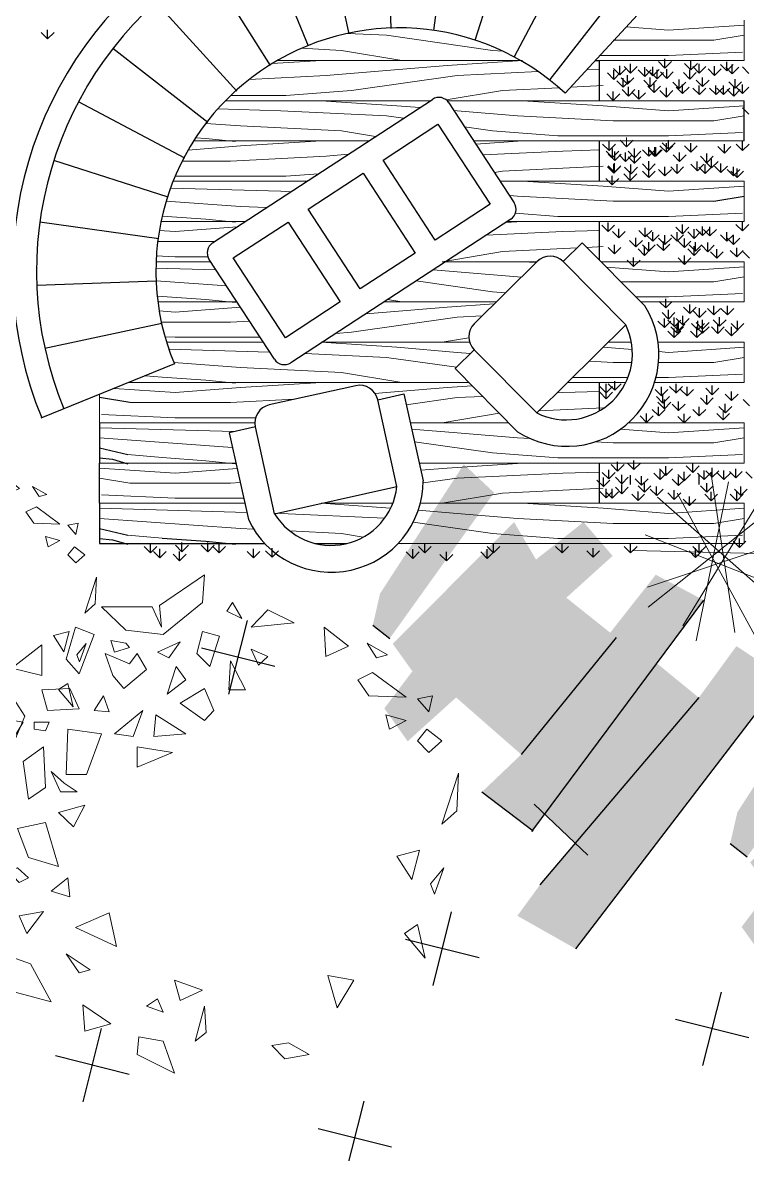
# Model space of a CAD drawing. Header units: millimetres. Extents: x 1933 to 24107, y 1228 to 18074.
# Drawn here: x 15398 to 16916, y 14002 to 16374 of the extents above; entities that cross this region are included whole.
import ezdxf

# ---------------------------------------------------------------- set-up
doc = ezdxf.new("R2010")
doc.units = ezdxf.units.MM
doc.layers.add('1', color=7, linetype='Continuous')
doc.layers.add('marc det', color=74, linetype='Continuous', lineweight=18)
doc.styles.add('ATTR', font='romans.shx', dxfattribs={"width": 0.8, "height": 0.470416})

# ---------------------------------------------------------------- blocks, each defined once
blk = doc.blocks.new('tree lis')
at = {"color": 96}
for points in [[(73119.8, 25761.2), (73080.6, 25721), (73092.4, 25645.7), (73194.2, 25705.9)], [(72931.8, 25741), (72955.3, 25680.8), (73018, 25650.7), (73037.5, 25680.8), (73002.3, 25700.9)], [(72790.9, 25705.9), (72747.8, 25665.8), (72818.3, 25615.5), (72928, 25665.8)], [(73288.1, 25710.9), (73256.8, 25645.7), (73280.3, 25600.5), (73350.7, 25570.4), (73413.4, 25610.6), (73342.9, 25655.7), (73315.5, 25645.7)], [(72712.6, 25630.6), (72610.8, 25600.5), (72583.4, 25500.2), (72685.2, 25555.3)], [(73198.1, 25640.7), (73155, 25630.6), (73143.3, 25600.5), (73182.4, 25610.6)], [(72935.8, 25615.5), (72904.5, 25585.4), (72916.2, 25560.4), (72943.6, 25590.5)], [(73480, 25605.5), (73460.4, 25525.2), (73542.6, 25525.2)], [(72767.4, 25565.4), (72826.1, 25520.2), (72814.4, 25585.4)], [(73049.3, 25590.5), (72971, 25560.4), (72947.5, 25480), (73065, 25515.2)], [(73127.6, 25560.4), (73229.4, 25575.4), (73268.5, 25520.2), (73159, 25515.2)], [(73315.5, 25545.3), (73311.6, 25515.2), (73335.1, 25505.1), (73335.1, 25545.3)], [(73421.2, 25525.2), (73366.4, 25510.1), (73370.3, 25424.9), (73425.2, 25449.9)], [(72881, 25500.2), (72865.3, 25449.9), (72916.2, 25455)], [(73092.4, 25480), (73053.2, 25439.9), (73112, 25409.8)], [(73147.2, 25429.9), (73147.2, 25475), (73202, 25500.2), (73170.7, 25465)], [(72712.6, 25460), (72661.7, 25424.9), (72669.6, 25394.8)], [(73194.2, 25460), (73194.2, 25404.8), (73303.8, 25364.6), (73315.5, 25455)], [(73503.5, 25460), (73464.3, 25424.9), (73570, 25384.7), (73589.6, 25434.9)], [(72575.6, 25414.8), (72505.1, 25409.8), (72524.7, 25339.5)], [(72783.1, 25434.9), (72732.2, 25324.4), (72822.3, 25344.5)], [(73366.4, 25384.7), (73362.5, 25344.5), (73405.6, 25359.6)], [(73519.1, 25354.6), (73460.4, 25334.5), (73425.2, 25304.4), (73476, 25244.2), (73519.1, 25269.3), (73491.7, 25289.3)], [(73644.4, 25364.6), (73581.7, 25299.4), (73570, 25199), (73656.1, 25093.6), (73730.5, 25088.6), (73648.3, 25209), (73589.6, 25204), (73644.4, 25229.1)], [(73303.8, 25329.5), (73296, 25279.3), (73366.4, 25254.2)], [(73554.4, 25339.5), (73523, 25329.5), (73534.8, 25289.3), (73546.5, 25299.4)], [(72391.6, 25168.9), (72477.7, 25199), (72489.4, 25264.2), (72442.5, 25269.3)], [(73252.9, 25173.9), (73213.7, 25269.3), (73268.5, 25269.3)], [(72571.7, 25244.2), (72556, 25199), (72591.3, 25214)], [(73296, 25224.1), (73354.7, 25219), (73303.8, 25138.8)], [(73523, 25214), (73507.4, 25183.9), (73550.4, 25153.8)], [(72642.1, 25168.9), (72587.3, 25153.8), (72614.8, 25093.6)], [(73483.9, 25163.9), (73448.7, 25138.8), (73409.5, 25188.9)], [(73386, 25153.8), (73339, 25088.6), (73366.4, 25063.5), (73425.2, 25088.6)], [(72571.7, 25088.6), (72501.2, 25083.5), (72477.7, 25113.6)], [(73519.1, 25108.6), (73483.9, 25073.5), (73566.1, 25048.4), (73577.9, 25093.6)], [(73499.5, 25018.3), (73421.2, 24978.1), (73421.2, 25023.3)], [(73632.7, 25028.4), (73613.1, 24988.2), (73656.1, 25013.3)], [(73530.9, 24963.1), (73511.3, 24917.9), (73487.8, 24943)], [(73589.6, 24963.1), (73601.3, 24847.7), (73636.6, 24917.9)], [(72466, 24907.9), (72430.7, 24872.7), (72442.5, 24807.5), (72473.8, 24862.7)], [(72567.8, 24732.2), (72653.9, 24757.3), (72642.1, 24687)], [(73589.6, 24767.3), (73538.7, 24702.1), (73511.3, 24762.3)], [(73401.7, 24546.5), (73405.6, 24646.9), (73448.7, 24677), (73468.2, 24636.8)], [(73515.2, 24596.7), (73546.5, 24651.9), (73507.4, 24626.8)], [(73354.7, 24601.7), (73315.5, 24591.6), (73339, 24546.5)], [(72912.3, 24531.4), (72974.9, 24571.6), (72990.6, 24511.4)], [(72767.4, 24551.5), (72790.9, 24516.4), (72700.8, 24496.3)], [(73284.2, 24516.4), (73252.9, 24486.2), (73284.2, 24451.1), (73315.5, 24491.3)], [(73397.7, 24516.4), (73362.5, 24486.2), (73405.6, 24476.2)], [(72900.5, 24481.3), (72873.1, 24471.2), (72943.6, 24446.1)], [(73061, 24451.1), (73096.3, 24410.9), (73198.1, 24406)]]:
    blk.add_lwpolyline(points, close=True, dxfattribs=at)
blk = doc.blocks.new('13')
at = {"color": 0}
for p, q in [((77161.1, 23463.7), (77142.4, 23965.3)), ((76984.3, 23441.6), (76878.6, 23933.1)), ((77339, 23454.8), (77407.5, 23951.1)), ((77512.7, 23415.1), (77666, 23890.9)), ((76814.1, 23389.1), (76624.4, 23855.4)), ((77676.8, 23345.9), (77909.8, 23786.7)), ((76655.6, 23307.8), (76387.5, 23734.5)), ((77826.4, 23249.3), (78131.7, 23641.9)), ((77889.2, 23191.8), (78295.7, 23633.2)), ((76513.6, 23200.3), (76175.3, 23574.2)), ((76392.4, 23069.7), (75994.4, 23379.2)), ((76295.8, 22920.1), (75850.2, 23155.6)), ((76412.6, 22565.1), (77333.6, 23166.5)), ((77402.8, 23152), (77676.2, 22733.4)), ((77126.6, 22911.9), (77356.8, 23062.3)), ((77356.8, 23062.3), (77575.6, 22727.4)), ((77345.3, 22577), (77126.6, 22911.9)), ((76226.6, 22756), (75747.3, 22910.4)), ((76812.6, 22706.9), (77042.9, 22857.3)), ((77042.9, 22857.3), (77261.6, 22522.3)), ((77575.6, 22727.4), (77345.3, 22577)), ((77031.3, 22372), (76812.6, 22706.9)), ((76186.9, 22582.3), (75688.7, 22651.1)), ((76498.6, 22501.8), (76728.9, 22652.2)), ((76728.9, 22652.2), (76947.6, 22317.3)), ((77661.6, 22664.2), (76740.6, 22062.7)), ((76671.4, 22077.2), (76398, 22495.9)), ((76717.4, 22166.9), (76498.6, 22501.8)), ((77261.6, 22522.3), (77031.3, 22372)), ((77508.9, 22226.1), (77772.3, 22486.9)), ((76178, 22404.4), (75676.3, 22385.7)), ((76947.6, 22317.3), (76717.4, 22166.9)), ((76200.2, 22227.6), (75710.3, 22122.3)), ((78143.7, 22221.3), (77770.6, 21852)), ((76252.7, 22057.4), (75693.5, 21829.9)), ((77012.2, 21966), (76650.3, 21885.8)), ((76672.4, 21429.7), (77185, 21543.4))]:
    blk.add_line(p, q, dxfattribs=at)
for points in [[(78143.7, 22221.3), (78143.7, 22221.3), (77881.5, 22486.3), (77961.4, 22565.4), (78223.7, 22300.5)], [(77770.6, 21852), (77770.6, 21852), (77508.3, 22117), (77428.4, 22037.8), (77690.6, 21772.9)], [(77185, 21543.4), (77185, 21543.4), (77104.2, 21907.4), (77214.1, 21931.7), (77294.8, 21567.8)], [(76672.4, 21429.7), (76672.4, 21429.7), (76591.7, 21793.7), (76481.9, 21769.3), (76562.6, 21405.4)]]:
    blk.add_lwpolyline(points, dxfattribs=at)
for centre, radius, start, end in [((77193.7, 22447.5), 1618.7, 47.0947, 202.3754), ((77193.7, 22447.5), 1518.7, 47.0773, 202.391), ((77193.7, 22447.5), 1018.7, 46.9394, 202.5152), ((77360.9, 23124.7), 50, 33.147, 123.147), ((77634.3, 22706), 50, 303.147, 33.147), ((76439.9, 22523.2), 50, 123.147, 213.147), ((77826.6, 22432), 77.2, 44.7037, 134.7037), ((77897.8, 22096.6), 384.4, 237.3841, 32.0233), ((77563.2, 22171.3), 77.2, 134.7037, 224.7037), ((77893.8, 22100.6), 277.5, 243.6283, 25.7791), ((76713.3, 22104.6), 50, 213.147, 303.147), ((77028.9, 21890.7), 77.2, 12.507, 102.507), ((76667, 21810.4), 77.2, 102.507, 192.507), ((76910.4, 21569), 384.4, 205.1874, 359.8266), ((76909.2, 21574.4), 277.5, 211.4316, 353.5824)]:
    blk.add_arc(centre, radius, start, end, dxfattribs=at)
blk = doc.blocks.new('pzzzzzzzzz')
at = {"layer": 'marc det', "color": 85, "lineweight": 0}
for p, q in [((-11.9, 110.3), (16.9, -81.7)), ((-29.4, -91.4), (9.2, 98.8)), ((40.6, -85.3), (-52.1, 85.3)), ((56.1, 92.1), (-45.3, -73.5)), ((-87.1, -51.1), (64.8, 69.8)), ((-75.6, 80.6), (69.9, -48)), ((90.3, -35.5), (-90.3, 35.5)), ((96.4, 34.5), (-87.6, -27.2)), ((-105.3, 16.8), (88.8, 11.8))]:
    blk.add_line(p, q, dxfattribs=at)

msp = doc.modelspace()

# ---------------------------------------------------------------- hatches: boundary and pattern name
for points in [[(16385.8, 15389.2), (16322.4, 15448.7), (16146.8, 15177.5), (16131.8, 15111.6), (16167.2, 15083.8)], [(17134.3, 14931.3), (17070.9, 14990.8), (16895.4, 14719.7), (16880.3, 14653.8), (16915.7, 14625.9)]]:
    msp.add_hatch(color=30).paths.add_polyline_path(points)
h = msp.add_hatch(color=30)
h.paths.add_polyline_path([(16641.7, 15085.7), (16537.2, 15169), (16306.2, 14960), (16442.6, 14840.5), (16443.6, 14841.4)])
h.paths.add_polyline_path([(16634, 15256.7), (16573.2, 15327.5), (16473.5, 15249.1), (16474.7, 15247.1), (16216.8, 15011.7), (16214.6, 15014.8), (16155.8, 14937.1), (16204.8, 14868.2)])
h.paths.add_polyline_path([(16474.7, 15247.1), (16427.6, 15327.7), (16173.5, 15072.5), (16216.8, 15011.7)])
h = msp.add_hatch(color=30)
h.set_gradient(color1=(250, 136, 5), one_color=1, tint=1, name='INVCURVED')
h.paths.add_polyline_path([(16991.6, 15002.6), (16893.4, 15067.6), (16814.6, 14959.7), (16481.8, 14567.2), (16434.5, 14502.4), (16556.3, 14433.5)])
h.paths.add_polyline_path([(16814.6, 14959.7), (16726.4, 15031.8), (16491.5, 14715.9), (16556, 14654.7)], flags=17)
h.paths.add_polyline_path([(16824.7, 15164), (16724.4, 15217.2), (16629, 15095.8), (16641.7, 15085.7), (16442.8, 14840.4), (16442.6, 14840.5), (16360.4, 14762.1), (16466, 14681.7)])
h = msp.add_hatch(color=30)
h.paths.add_polyline_path([(17390.2, 14627.8), (17285.7, 14711.1), (17054.8, 14502.1), (17191.2, 14382.6), (17192.1, 14383.5)])
h.paths.add_polyline_path([(17382.5, 14798.8), (17321.7, 14869.6), (17222.1, 14791.2), (17223.2, 14789.2), (16965.3, 14553.8), (16963.1, 14556.9), (16904.3, 14479.2), (16953.4, 14410.4)])
h.paths.add_polyline_path([(17223.2, 14789.2), (17176.1, 14869.8), (16922, 14614.6), (16965.3, 14553.8)])

# ---------------------------------------------------------------- linework, layer by layer
at = {"color": 85}
for p, q in [((15450.5, 16340.5), (15437, 16353.9)), ((15450.5, 16340.5), (15450.5, 16359.5)), ((15450.5, 16340.5), (15464, 16353.9)), ((16743.6, 16279.1), (16743.6, 16298.1)), ((16649.2, 16264.9), (16635.8, 16278.4)), ((16636.5, 16255.4), (16636.5, 16274.5)), ((16649.2, 16264.9), (16649.2, 16284)), ((16649.2, 16264.9), (16662.7, 16278.4)), ((16671.8, 16268.6), (16658.4, 16282.1)), ((16671.8, 16268.6), (16671.8, 16287.7)), ((16671.8, 16268.6), (16685.3, 16282.1)), ((16701.4, 16261.6), (16687.9, 16275.1)), ((16701.3, 16261.6), (16701.3, 16280.7)), ((16701.4, 16261.6), (16714.8, 16275.1)), ((16718.1, 16262.7), (16704.6, 16276.2)), ((16718.1, 16262.7), (16718.1, 16281.7)), ((16718.1, 16262.7), (16731.6, 16276.2)), ((16727.1, 16256.5), (16727.1, 16275.5)), ((16743.6, 16279.1), (16730.1, 16292.6)), ((16747.7, 16257.5), (16734.2, 16271)), ((16743.6, 16279.1), (16757.1, 16292.6)), ((16747.7, 16257.5), (16747.7, 16276.5)), ((16747.7, 16257.5), (16761.2, 16271)), ((16798.2, 16275), (16784.7, 16288.5)), ((16795.8, 16256), (16795.8, 16275.1)), ((16798.1, 16275), (16798.1, 16294)), ((16798.2, 16275), (16811.6, 16288.5)), ((16815.5, 16268.6), (16802, 16282.1)), ((16815.5, 16268.6), (16815.5, 16287.7)), ((16815.5, 16268.6), (16829, 16282.1)), ((16847.6, 16263.7), (16834.1, 16277.1)), ((16847.6, 16263.7), (16847.6, 16282.7)), ((16847.6, 16263.7), (16861.1, 16277.1)), ((16873.3, 16272.9), (16859.9, 16286.4)), ((16884.7, 16267.1), (16871.2, 16280.6)), ((16873.3, 16272.9), (16873.3, 16292)), ((16873.3, 16272.9), (16886.8, 16286.4)), ((16884.7, 16267.1), (16884.7, 16286.2)), ((16884.7, 16267.1), (16898.2, 16280.6)), ((16919.7, 16267.8), (16906.2, 16281.3)), ((16636.5, 16255.4), (16623, 16268.9)), ((16636.5, 16255.4), (16650, 16268.9)), ((16656.1, 16239), (16642.6, 16252.5)), ((16665.3, 16245.2), (16651.9, 16258.6)), ((16656, 16239), (16656, 16258)), ((16656.1, 16239), (16669.5, 16252.5)), ((16665.3, 16245.1), (16665.3, 16264.2)), ((16665.3, 16245.2), (16678.8, 16258.6)), ((16712.7, 16240), (16699.2, 16253.5)), ((16712.7, 16240), (16712.7, 16259.1)), ((16712.7, 16240), (16726.2, 16253.5)), ((16727.1, 16256.5), (16713.6, 16269.9)), ((16720.9, 16227.7), (16720.9, 16246.7)), ((16727.1, 16256.5), (16740.6, 16269.9)), ((16773.6, 16236.1), (16760.1, 16249.5)), ((16773.6, 16236.1), (16773.6, 16255.1)), ((16773.6, 16236.1), (16787.1, 16249.5)), ((16795.8, 16256), (16782.4, 16269.5)), ((16795.8, 16256), (16809.3, 16269.5)), ((16822.5, 16240.5), (16809, 16254)), ((16822.5, 16240.5), (16822.5, 16259.5)), ((16822.5, 16240.5), (16836, 16254)), ((16890.8, 16236.9), (16877.4, 16250.4)), ((16890.8, 16236.9), (16890.8, 16256)), ((16890.8, 16236.9), (16904.3, 16250.4)), ((16635.5, 16211.2), (16622, 16224.7)), ((16635.5, 16211.2), (16635.5, 16230.2)), ((16635.5, 16211.2), (16649, 16224.7)), ((16667.4, 16220.5), (16653.9, 16233.9)), ((16667.4, 16220.5), (16667.4, 16239.5)), ((16667.4, 16220.5), (16680.9, 16233.9)), ((16689.2, 16213.9), (16675.7, 16227.3)), ((16689.2, 16213.8), (16689.2, 16232.9)), ((16689.2, 16213.9), (16702.7, 16227.3)), ((16720.9, 16227.7), (16707.5, 16241.1)), ((16720.9, 16227.7), (16734.4, 16241.1)), ((16746.7, 16218.4), (16733.2, 16231.9)), ((16746.7, 16218.4), (16746.7, 16237.4)), ((16746.7, 16218.4), (16760.1, 16231.9)), ((16780.7, 16225.6), (16767.2, 16239.1)), ((16780.6, 16225.6), (16780.6, 16244.6)), ((16780.7, 16225.6), (16794.1, 16239.1)), ((16815.7, 16223.6), (16802.2, 16237)), ((16815.6, 16223.5), (16815.6, 16242.6)), ((16815.7, 16223.6), (16829.1, 16237)), ((16850.7, 16223.6), (16837.2, 16237)), ((16850.6, 16223.5), (16850.6, 16242.6)), ((16850.7, 16223.6), (16864.1, 16237)), ((16866.1, 16223.6), (16852.6, 16237)), ((16866.1, 16223.5), (16866.1, 16242.6)), ((16866.1, 16223.6), (16879.6, 16237)), ((16887.7, 16220.5), (16874.3, 16233.9)), ((16887.7, 16220.5), (16887.7, 16239.5)), ((16887.7, 16220.5), (16901.2, 16233.9)), ((16906.3, 16225.6), (16892.8, 16239.1)), ((16906.2, 16225.6), (16906.2, 16244.6)), ((16906.3, 16225.6), (16919.7, 16239.1)), ((16919.7, 16182.4), (16906.2, 16195.9)), ((16751.3, 16109), (16751.3, 16128.1)), ((16626.5, 16106.1), (16613.1, 16119.5)), ((16633.7, 16091.7), (16620.2, 16105.2)), ((16626.5, 16106.1), (16626.5, 16125.1)), ((16626.5, 16106.1), (16640, 16119.5)), ((16633.7, 16091.7), (16633.7, 16110.8)), ((16633.7, 16091.7), (16647.2, 16105.2)), ((16638.4, 16085.3), (16638.4, 16104.3)), ((16663.3, 16114.3), (16649.8, 16127.7)), ((16663.3, 16114.3), (16676.8, 16127.7)), ((16680, 16091.2), (16666.5, 16104.7)), ((16680, 16091.2), (16680, 16110.3)), ((16680, 16091.2), (16693.5, 16104.7)), ((16709.7, 16094.2), (16696.3, 16107.7)), ((16722.5, 16094), (16709.1, 16107.4)), ((16709.7, 16094.2), (16709.7, 16113.2)), ((16709.7, 16094.2), (16723.2, 16107.7)), ((16724.6, 16094.2), (16711.1, 16107.7)), ((16722.5, 16094), (16722.5, 16113)), ((16722.5, 16094), (16736, 16107.4)), ((16724.5, 16094.2), (16724.5, 16113.2)), ((16724.6, 16094.2), (16738, 16107.7)), ((16746.7, 16102.9), (16733.2, 16116.4)), ((16751.3, 16109), (16737.8, 16122.5)), ((16746.7, 16102.9), (16746.7, 16122)), ((16746.7, 16102.9), (16760.2, 16116.4)), ((16751.3, 16109), (16764.8, 16122.5)), ((16798.1, 16102.8), (16784.6, 16116.3)), ((16798, 16102.8), (16798, 16121.9)), ((16798.1, 16102.8), (16811.5, 16116.3)), ((16868.2, 16100.9), (16854.7, 16114.4)), ((16868.2, 16100.9), (16868.2, 16119.9)), ((16868.2, 16100.9), (16881.7, 16114.4)), ((16906.3, 16106), (16892.8, 16119.5)), ((16906.3, 16106), (16906.3, 16125.1)), ((16906.3, 16106), (16919.8, 16119.5)), ((16638.4, 16085.3), (16625, 16098.8)), ((16638.4, 16085.3), (16651.9, 16098.8)), ((16661.2, 16083.4), (16647.8, 16096.9)), ((16661.2, 16083.4), (16661.2, 16102.4)), ((16661.2, 16083.4), (16674.7, 16096.9)), ((16680, 16079.4), (16666.5, 16092.8)), ((16680, 16079.3), (16680, 16098.4)), ((16680, 16079.4), (16693.5, 16092.8)), ((16709.7, 16064.5), (16709.7, 16083.6)), ((16774.5, 16083.4), (16761, 16096.9)), ((16774.5, 16083.4), (16774.5, 16102.4)), ((16774.5, 16083.4), (16788, 16096.9)), ((16811.5, 16063.8), (16811.5, 16082.9)), ((16831.4, 16080.6), (16817.9, 16094.1)), ((16841.4, 16070), (16828, 16083.5)), ((16831.3, 16080.6), (16831.3, 16099.7)), ((16831.4, 16080.6), (16844.8, 16094.1)), ((16841.4, 16070), (16841.4, 16089.1)), ((16841.4, 16070), (16854.9, 16083.5)), ((16636.5, 16058.7), (16623.1, 16072.2)), ((16638.1, 16060.7), (16624.7, 16074.1)), ((16636.5, 16058.7), (16636.5, 16077.7)), ((16636.5, 16058.7), (16650, 16072.2)), ((16638.1, 16060.6), (16638.1, 16079.7)), ((16638.1, 16060.7), (16651.6, 16074.1)), ((16671.1, 16043.7), (16657.6, 16057.2)), ((16672.6, 16057.7), (16659.1, 16071.1)), ((16671.1, 16043.7), (16671.1, 16062.8)), ((16671.1, 16043.7), (16684.6, 16057.2)), ((16672.5, 16057.7), (16672.5, 16076.7)), ((16672.6, 16057.7), (16686, 16071.1)), ((16709.7, 16064.5), (16696.3, 16078)), ((16709.7, 16049.7), (16696.3, 16063.1)), ((16709.7, 16064.5), (16723.2, 16078)), ((16709.7, 16049.7), (16709.7, 16068.7)), ((16709.7, 16049.7), (16723.2, 16063.1)), ((16743.7, 16053.1), (16730.2, 16066.6)), ((16743.6, 16053.1), (16743.6, 16072.1)), ((16743.7, 16053.1), (16757.1, 16066.6)), ((16769.2, 16058.4), (16755.7, 16071.9)), ((16769.1, 16058.4), (16769.1, 16077.5)), ((16769.2, 16058.4), (16782.6, 16071.9)), ((16811.6, 16063.9), (16798.1, 16077.3)), ((16811.6, 16063.9), (16825, 16077.3)), ((16828, 16057.9), (16814.5, 16071.4)), ((16828, 16057.9), (16828, 16077)), ((16828, 16057.9), (16841.5, 16071.4)), ((16861, 16060), (16847.5, 16073.4)), ((16860.9, 16060), (16860.9, 16079)), ((16861, 16060), (16874.4, 16073.4)), ((16887.4, 16053.1), (16873.9, 16066.6)), ((16895, 16049.4), (16881.5, 16062.9)), ((16887.3, 16053.1), (16887.3, 16072.1)), ((16887.4, 16053.1), (16900.8, 16066.6)), ((16894.9, 16049.4), (16894.9, 16068.5)), ((16895, 16049.4), (16908.4, 16062.9)), ((16633.4, 16034), (16620, 16047.5)), ((16633.4, 16034), (16633.4, 16053.1)), ((16633.4, 16034), (16646.9, 16047.5)), ((16624.8, 15936.3), (16611.3, 15949.8)), ((16624.8, 15936.3), (16624.8, 15955.4)), ((16624.8, 15936.3), (16638.3, 15949.8)), ((16647, 15923), (16647, 15942)), ((16702.5, 15925.2), (16689.1, 15938.7)), ((16702.5, 15925.2), (16702.5, 15944.3)), ((16702.5, 15925.2), (16716, 15938.7)), ((16780.3, 15931.9), (16766.8, 15945.4)), ((16780.3, 15931.9), (16780.3, 15950.9)), ((16780.3, 15931.9), (16793.8, 15945.4)), ((16804.8, 15922), (16804.8, 15941.1)), ((16822.6, 15928), (16809.1, 15941.5)), ((16822.6, 15928), (16822.6, 15947)), ((16822.6, 15928), (16836.1, 15941.5)), ((16838, 15927.4), (16824.6, 15940.9)), ((16838, 15927.4), (16838, 15946.5)), ((16838, 15927.4), (16851.5, 15940.9)), ((16905.8, 15938.1), (16892.3, 15951.5)), ((16905.8, 15938.1), (16905.8, 15957.1)), ((16905.8, 15938.1), (16919.3, 15951.5)), ((16647, 15923), (16633.5, 15936.5)), ((16647, 15923), (16660.5, 15936.5)), ((16683, 15904.2), (16669.5, 15917.7)), ((16683, 15904.2), (16683, 15923.3)), ((16683, 15904.2), (16696.5, 15917.7)), ((16718.1, 15916.3), (16704.6, 15929.8)), ((16718.1, 15916.3), (16718.1, 15935.4)), ((16718.1, 15916.3), (16731.6, 15929.8)), ((16743.7, 15909.4), (16730.2, 15922.9)), ((16740.3, 15896.4), (16740.3, 15915.4)), ((16743.6, 15909.4), (16743.6, 15928.5)), ((16743.7, 15909.4), (16757.1, 15922.9)), ((16769.1, 15916.1), (16755.7, 15929.6)), ((16769.1, 15916.1), (16769.1, 15935.1)), ((16769.1, 15916.1), (16782.6, 15929.6)), ((16784.7, 15903), (16771.3, 15916.5)), ((16784.7, 15903), (16784.7, 15922.1)), ((16784.7, 15903), (16798.2, 15916.5)), ((16804.8, 15922), (16791.3, 15935.5)), ((16804.8, 15922), (16818.2, 15935.5)), ((16873.6, 15916.3), (16860.1, 15929.8)), ((16873.5, 15916.3), (16873.5, 15935.4)), ((16873.6, 15916.3), (16887, 15929.8)), ((16887.4, 15909.4), (16873.9, 15922.9)), ((16887.3, 15909.4), (16887.3, 15928.5)), ((16887.4, 15909.4), (16900.8, 15922.9)), ((16638.1, 15889.7), (16624.7, 15903.2)), ((16638.1, 15889.7), (16638.1, 15908.7)), ((16638.1, 15889.7), (16651.6, 15903.2)), ((16700.8, 15886.4), (16687.3, 15899.9)), ((16709.7, 15895.3), (16696.3, 15908.8)), ((16700.8, 15886.4), (16700.8, 15905.5)), ((16700.8, 15886.4), (16714.3, 15899.9)), ((16709.7, 15895.3), (16709.7, 15914.4)), ((16709.7, 15895.3), (16723.2, 15908.8)), ((16740.3, 15896.4), (16726.8, 15909.8)), ((16740.3, 15896.4), (16753.8, 15909.8)), ((16804.8, 15886.4), (16791.3, 15899.9)), ((16807.7, 15895.3), (16794.3, 15908.8)), ((16804.8, 15886.4), (16804.8, 15905.5)), ((16804.8, 15886.4), (16818.2, 15899.9)), ((16807.7, 15895.3), (16807.7, 15914.4)), ((16807.7, 15895.3), (16821.2, 15908.8)), ((16833.6, 15894.1), (16820.1, 15907.6)), ((16833.6, 15894.1), (16833.6, 15913.2)), ((16833.6, 15894.1), (16847.1, 15907.6)), ((16852.3, 15880.5), (16838.8, 15894)), ((16852.3, 15880.5), (16852.3, 15899.5)), ((16852.3, 15880.5), (16865.8, 15894)), ((16893.9, 15883.5), (16880.4, 15896.9)), ((16893.9, 15883.4), (16893.9, 15902.5)), ((16893.9, 15883.5), (16907.4, 15896.9)), ((16920.6, 15880.5), (16907.2, 15894)), ((16678.1, 15863.1), (16664.6, 15876.5)), ((16678.1, 15863), (16678.1, 15882.1)), ((16678.1, 15863.1), (16691.6, 15876.5)), ((16784.7, 15867.5), (16771.3, 15881)), ((16784.7, 15867.5), (16784.7, 15886.5)), ((16784.7, 15867.5), (16798.2, 15881)), ((16745.4, 15776.6), (16731.9, 15790.1)), ((16745.3, 15776.6), (16745.3, 15795.6)), ((16745.4, 15776.6), (16758.8, 15790.1)), ((16795.9, 15764.7), (16782.4, 15778.2)), ((16795.8, 15764.7), (16795.8, 15783.8)), ((16795.9, 15764.7), (16809.3, 15778.2)), ((16816.2, 15756.6), (16816.2, 15775.7)), ((16846.4, 15761.8), (16832.9, 15775.2)), ((16846.3, 15761.8), (16846.3, 15780.8)), ((16846.4, 15761.8), (16859.8, 15775.2)), ((16874.4, 15761.9), (16861, 15775.4)), ((16874.4, 15761.9), (16874.4, 15781)), ((16874.4, 15761.9), (16887.9, 15775.4)), ((16751, 15753.1), (16737.6, 15766.6)), ((16742.4, 15735), (16742.4, 15754.1)), ((16763.4, 15737.2), (16749.9, 15750.7)), ((16751, 15753.1), (16751, 15772.1)), ((16751, 15753.1), (16764.5, 15766.6)), ((16763.3, 15737.2), (16763.3, 15756.3)), ((16763.4, 15737.2), (16776.8, 15750.7)), ((16781, 15741), (16767.5, 15754.5)), ((16781, 15741), (16781, 15760)), ((16781, 15741), (16794.5, 15754.5)), ((16816.3, 15756.6), (16802.8, 15770.1)), ((16812.7, 15730.2), (16812.7, 15749.2)), ((16816.3, 15756.6), (16829.7, 15770.1)), ((16822.6, 15732.1), (16822.6, 15751.1)), ((16858.2, 15738), (16844.8, 15751.5)), ((16858.2, 15738), (16858.2, 15757.1)), ((16858.2, 15738), (16871.7, 15751.5)), ((16895.5, 15730.2), (16895.5, 15749.2)), ((16742.4, 15735.1), (16728.9, 15748.5)), ((16742.4, 15735.1), (16755.9, 15748.5)), ((16763.2, 15714.3), (16749.7, 15727.7)), ((16769.1, 15723.2), (16755.7, 15736.6)), ((16772.1, 15729.1), (16758.6, 15742.6)), ((16763.2, 15714.3), (16763.2, 15733.3)), ((16763.2, 15714.3), (16776.7, 15727.7)), ((16769.1, 15723.2), (16769.1, 15742.2)), ((16769.1, 15723.2), (16782.6, 15736.6)), ((16772.1, 15729.1), (16772.1, 15748.2)), ((16772.1, 15729.1), (16785.6, 15742.6)), ((16810.7, 15714.3), (16797.2, 15727.7)), ((16812.7, 15730.2), (16799.3, 15743.7)), ((16822.6, 15732.1), (16809.1, 15745.6)), ((16822.6, 15723.2), (16809.1, 15736.6)), ((16810.7, 15714.3), (16810.7, 15733.3)), ((16810.7, 15714.3), (16824.2, 15727.7)), ((16812.7, 15730.2), (16826.2, 15743.7)), ((16822.6, 15732.1), (16836.1, 15745.6)), ((16822.6, 15723.2), (16822.6, 15742.2)), ((16822.6, 15723.2), (16836.1, 15736.6)), ((16854.5, 15723), (16841, 15736.4)), ((16854.5, 15723), (16854.5, 15742)), ((16854.5, 15723), (16868, 15736.4)), ((16883.2, 15717.9), (16869.8, 15731.3)), ((16895.6, 15730.2), (16882.1, 15743.7)), ((16883.2, 15717.9), (16883.2, 15736.9)), ((16883.2, 15717.9), (16896.7, 15731.3)), ((16895.6, 15730.2), (16909, 15743.7)), ((16620.6, 15598.1), (16607.1, 15611.6)), ((16620.6, 15598.1), (16620.6, 15617.1)), ((16620.6, 15598.1), (16634.1, 15611.6)), ((16638.4, 15604), (16624.9, 15617.5)), ((16638.4, 15604), (16638.4, 15623.1)), ((16638.4, 15604), (16651.9, 15617.5)), ((16736.5, 15591.9), (16736.5, 15611)), ((16766.9, 15598.1), (16753.4, 15611.5)), ((16766.9, 15598), (16766.9, 15617.1)), ((16766.9, 15598.1), (16780.4, 15611.5)), ((16789.9, 15591.9), (16789.9, 15611)), ((16842.7, 15594.5), (16829.2, 15608)), ((16842.7, 15594.5), (16842.7, 15613.6)), ((16842.7, 15594.5), (16856.2, 15608)), ((16620.6, 15586.2), (16607.1, 15599.7)), ((16620.6, 15586.2), (16620.6, 15605.3)), ((16620.6, 15586.2), (16634.1, 15599.7)), ((16736.5, 15591.9), (16723, 15605.4)), ((16739.5, 15577.1), (16726, 15590.6)), ((16736.5, 15591.9), (16750, 15605.4)), ((16739.4, 15577.1), (16739.4, 15596.1)), ((16739.5, 15577.1), (16752.9, 15590.6)), ((16742.4, 15565.2), (16742.4, 15584.3)), ((16790, 15591.9), (16776.5, 15605.4)), ((16790, 15591.9), (16803.4, 15605.4)), ((16831.5, 15574.1), (16818.1, 15587.6)), ((16831.5, 15574.1), (16831.5, 15593.2)), ((16831.5, 15574.1), (16845, 15587.6)), ((16883.2, 15582.2), (16869.8, 15595.7)), ((16883.2, 15582.2), (16883.2, 15601.2)), ((16883.2, 15582.2), (16896.7, 15595.7)), ((16920.7, 15571.1), (16907.2, 15584.6)), ((16730.6, 15550.4), (16717.1, 15563.8)), ((16742.4, 15565.2), (16729, 15578.7)), ((16730.5, 15550.4), (16730.5, 15569.4)), ((16730.6, 15550.4), (16744, 15563.8)), ((16742.4, 15565.2), (16755.9, 15578.7)), ((16772.2, 15561.1), (16758.7, 15574.5)), ((16772.2, 15561), (16772.2, 15580.1)), ((16772.2, 15561.1), (16785.7, 15574.5)), ((16815.5, 15550.2), (16802, 15563.7)), ((16815.5, 15550.2), (16815.5, 15569.2)), ((16815.5, 15550.2), (16829, 15563.7)), ((16870.2, 15556.3), (16856.7, 15569.8)), ((16870.1, 15556.3), (16870.1, 15575.3)), ((16870.2, 15556.3), (16883.6, 15569.8)), ((16705.2, 15536.4), (16691.7, 15549.9)), ((16705.2, 15536.4), (16705.2, 15555.4)), ((16705.2, 15536.4), (16718.7, 15549.9)), ((16784, 15535.5), (16770.6, 15549)), ((16784, 15535.5), (16784, 15554.6)), ((16784, 15535.5), (16797.5, 15549)), ((16644.4, 15434.6), (16630.9, 15448.1)), ((16644.4, 15434.6), (16644.4, 15453.7)), ((16644.4, 15434.6), (16657.9, 15448.1)), ((16678.8, 15437.7), (16665.3, 15451.2)), ((16678.7, 15437.7), (16678.7, 15456.8)), ((16678.8, 15437.7), (16692.2, 15451.2)), ((16745.7, 15425.4), (16745.7, 15444.4)), ((16801.8, 15431.6), (16788.4, 15445.1)), ((16801.8, 15431.6), (16801.8, 15450.7)), ((16801.8, 15431.6), (16815.3, 15445.1)), ((16842.7, 15421.9), (16842.7, 15440.9)), ((16625.9, 15418.3), (16612.4, 15431.8)), ((16614.7, 15402), (16614.7, 15421)), ((16625.9, 15418.3), (16625.9, 15437.4)), ((16625.9, 15418.3), (16639.4, 15431.8)), ((16653.3, 15407.9), (16639.8, 15421.4)), ((16653.3, 15407.9), (16653.3, 15426.9)), ((16653.3, 15407.9), (16666.8, 15421.4)), ((16671.8, 15406.5), (16671.8, 15425.6)), ((16694.9, 15404.9), (16681.4, 15418.4)), ((16694.9, 15404.9), (16694.9, 15424)), ((16694.9, 15404.9), (16708.4, 15418.4)), ((16733.5, 15416.8), (16720.1, 15430.3)), ((16745.7, 15425.4), (16732.3, 15438.9)), ((16733.5, 15416.8), (16733.5, 15435.8)), ((16733.5, 15416.8), (16747, 15430.3)), ((16745.7, 15425.4), (16759.2, 15438.9)), ((16772.2, 15404.2), (16758.7, 15417.7)), ((16784, 15413.8), (16770.6, 15427.3)), ((16772.2, 15404.2), (16772.2, 15423.3)), ((16772.2, 15404.2), (16785.7, 15417.7)), ((16784, 15413.8), (16784, 15432.9)), ((16784, 15413.8), (16797.5, 15427.3)), ((16825.6, 15416.8), (16812.1, 15430.3)), ((16815.5, 15406.5), (16815.5, 15425.6)), ((16825.6, 15416.8), (16825.6, 15435.8)), ((16825.6, 15416.8), (16839.1, 15430.3)), ((16842.7, 15421.9), (16829.2, 15435.3)), ((16842.7, 15421.9), (16856.2, 15435.3)), ((16867.2, 15416.8), (16853.7, 15430.3)), ((16867.2, 15416.8), (16867.2, 15435.8)), ((16867.2, 15416.8), (16880.7, 15430.3)), ((16892, 15420.1), (16878.6, 15433.6)), ((16892, 15420.1), (16892, 15439.1)), ((16892, 15420.1), (16905.5, 15433.6)), ((16926.6, 15419.8), (16913.1, 15433.2)), ((16614.7, 15402), (16628.2, 15415.4)), ((16620.6, 15378.2), (16620.6, 15397.3)), ((16632.9, 15377.8), (16632.9, 15396.9)), ((16653.3, 15387.1), (16639.8, 15400.6)), ((16653.3, 15387.1), (16653.3, 15406.2)), ((16653.3, 15387.1), (16666.8, 15400.6)), ((16700.8, 15390.1), (16687.4, 15403.6)), ((16700.8, 15390.1), (16700.8, 15409.1)), ((16700.8, 15390.1), (16714.3, 15403.6)), ((16726.4, 15383.1), (16712.9, 15396.6)), ((16726.3, 15383.1), (16726.3, 15402.1)), ((16726.4, 15383.1), (16739.8, 15396.6)), ((16763.2, 15375.2), (16763.2, 15394.3)), ((16831.5, 15390.1), (16818.1, 15403.6)), ((16831.5, 15390.1), (16831.5, 15409.1)), ((16831.5, 15390.1), (16845, 15403.6)), ((16902.6, 15383.1), (16889.2, 15396.6)), ((16902.6, 15383.1), (16902.6, 15402.1)), ((16902.6, 15383.1), (16916.1, 15396.6)), ((16620.6, 15378.2), (16607.2, 15391.7)), ((16632.9, 15377.8), (16619.5, 15391.3)), ((16620.6, 15378.2), (16634.1, 15391.7)), ((16632.9, 15377.8), (16646.4, 15391.3)), ((16687.6, 15372.5), (16674.1, 15386)), ((16687.5, 15372.5), (16687.5, 15391.6)), ((16687.6, 15372.5), (16701, 15386)), ((16763.2, 15375.2), (16749.8, 15388.7)), ((16763.2, 15375.2), (16776.7, 15388.7)), ((16795.1, 15362), (16781.6, 15375.4)), ((16795.1, 15361.9), (16795.1, 15381)), ((16795.1, 15362), (16808.6, 15375.4)), ((16840.5, 15372.3), (16827, 15385.8)), ((16840.4, 15372.3), (16840.4, 15391.3)), ((16840.5, 15372.3), (16853.9, 15385.8)), ((16893.9, 15372.3), (16880.5, 15385.8)), ((16893.9, 15372.3), (16893.9, 15391.3)), ((16893.9, 15372.3), (16907.4, 15385.8)), ((15666, 15262.8), (15652.6, 15276.3)), ((15666, 15262.8), (15666, 15281.9)), ((15666, 15262.8), (15679.5, 15276.3)), ((15731.8, 15265.5), (15718.3, 15278.9)), ((15731.8, 15265.4), (15731.8, 15284.5)), ((15731.8, 15265.5), (15745.3, 15278.9)), ((15785.9, 15265.5), (15772.5, 15278.9)), ((15785.9, 15265.4), (15785.9, 15284.5)), ((15785.9, 15265.5), (15799.4, 15278.9)), ((15809.7, 15262.8), (15796.3, 15276.3)), ((15809.7, 15262.8), (15809.7, 15281.9)), ((15809.7, 15262.8), (15823.2, 15276.3)), ((16240.8, 15262.8), (16227.3, 15276.3)), ((16240.8, 15262.8), (16240.8, 15281.9)), ((16240.8, 15262.8), (16254.2, 15276.3)), ((16384.5, 15262.8), (16371, 15276.3)), ((16384.4, 15262.8), (16384.4, 15281.9)), ((16384.5, 15262.8), (16397.9, 15276.3)), ((16528.1, 15262.8), (16514.7, 15276.3)), ((16528.1, 15262.8), (16528.1, 15281.9)), ((16528.1, 15262.8), (16541.6, 15276.3)), ((16671.8, 15262.8), (16658.4, 15276.3)), ((16671.8, 15262.8), (16671.8, 15281.9)), ((16671.8, 15262.8), (16685.3, 15276.3)), ((16815.5, 15262.8), (16802, 15276.3)), ((16815.5, 15262.8), (16815.5, 15281.9)), ((16815.5, 15262.8), (16829, 15276.3)), ((16899.9, 15274.3), (16886.4, 15287.8)), ((16899.8, 15274.3), (16899.8, 15293.4)), ((16899.9, 15274.3), (16913.3, 15287.8)), ((15685.8, 15252.5), (15672.3, 15266)), ((15685.7, 15252.5), (15685.7, 15271.5)), ((15685.8, 15252.5), (15699.2, 15266)), ((15727.1, 15246.6), (15713.6, 15260.1)), ((15727.1, 15246.6), (15727.1, 15265.7)), ((15727.1, 15246.6), (15740.6, 15260.1)), ((15881.7, 15252.5), (15868.2, 15266)), ((15881.7, 15252.5), (15881.7, 15271.5)), ((15881.7, 15252.5), (15895.2, 15266)), ((15920.6, 15254), (15907.1, 15267.4)), ((15920.6, 15254), (15920.6, 15273)), ((15920.6, 15254), (15934.1, 15267.4)), ((16215.4, 15251.4), (16201.9, 15264.9)), ((16215.3, 15251.4), (16215.3, 15270.5)), ((16215.4, 15251.4), (16228.8, 15264.9)), ((16285.9, 15246.4), (16272.4, 15259.9)), ((16285.9, 15246.4), (16285.9, 15265.4)), ((16285.9, 15246.4), (16299.4, 15259.9)), ((16371.6, 15251.4), (16358.1, 15264.9)), ((16371.5, 15251.4), (16371.5, 15270.5)), ((16371.6, 15251.4), (16385, 15264.9)), ((16593.3, 15254), (16579.8, 15267.4)), ((16593.2, 15254), (16593.2, 15273)), ((16593.3, 15254), (16606.7, 15267.4)), ((16807.8, 15253.6), (16794.3, 15267)), ((16807.8, 15253.5), (16807.8, 15272.6)), ((16807.8, 15253.6), (16821.3, 15267))]:
    msp.add_line(p, q, dxfattribs=at)
at = {"color": 25}
for p, q in [((16597.9, 16295.1), (16606.7, 16295.1)), ((16606.7, 16210.7), (16606.7, 16295.1)), ((16909.5, 16126.3), (16909.5, 16210.7)), ((16606.7, 16041.9), (16606.7, 16126.3)), ((16846.3, 15999.8), (16909.5, 16010.3)), ((16606.7, 15876.3), (16606.7, 15957.6)), ((16606.7, 15560.7), (16606.7, 15620.1)), ((15622.8, 15577.9), (15559.5, 15588.4)), ((15559.5, 15535.7), (15559.5, 15451.3)), ((15559.5, 15483), (15618.6, 15468.9)), ((15559.5, 15461.9), (15586.4, 15459.4)), ((15559.5, 15366.9), (15559.5, 15451.3)), ((15586.4, 15459.4), (15618.6, 15449.9)), ((16606.7, 15366.9), (16606.7, 15451.3)), ((15559.5, 15366.9), (15559.5, 15282.6)), ((15559.5, 15314.2), (15618.6, 15300.1)), ((15559.5, 15293.1), (15586.4, 15290.6)), ((15559.5, 15282.6), (15905.4, 15282.6)), ((15586.4, 15290.6), (15618.6, 15281.1)), ((15690.4, 15293.8), (15782, 15287.4)), ((15782, 15287.4), (15843.9, 15281.1)), ((16011.8, 15282.6), (16077, 15282.6)), ((16185.6, 15283.7), (16192.3, 15282.6))]:
    msp.add_line(p, q, dxfattribs=at)
at = {"color": 32, "true_color": 0xe07000}
for p, q in [((16824.7, 15164), (16464.2, 14679.2)), ((16131.8, 15111.6), (16167.2, 15083.8)), ((16641.7, 15085.7), (16442.8, 14840.4)), ((16991.6, 15002.6), (16556.3, 14433.5)), ((16814.6, 14959.7), (16481.8, 14567.2)), ((16360.4, 14762.1), (16467.3, 14680.7)), ((16469.9, 14736.4), (16582.4, 14629.6)), ((16880.3, 14653.8), (16915.7, 14625.9))]:
    msp.add_line(p, q, dxfattribs=at)
at = {"color": 92}
for p, q in [((15830.3, 14967.1), (15868.9, 15121.2)), ((15926.6, 15024.9), (15772.6, 15063.4)), ((16258.1, 14356.6), (16296.6, 14510.6)), ((16354.3, 14414.4), (16200.3, 14452.9)), ((16823.3, 14188.7), (16861.8, 14342.7)), ((16919.5, 14246.5), (16765.5, 14285)), ((15524.8, 14112.4), (15563.3, 14266.4)), ((15621.1, 14170.2), (15467.1, 14208.7)), ((16074.7, 13959.8), (16113.3, 14113.8)), ((16171, 14017.5), (16017, 14056.1))]:
    msp.add_line(p, q, dxfattribs=at)
at = {"layer": 'marc det', "color": 25}
for p, q in [((16751.3, 16358.4), (16909.5, 16368.9)), ((16909.5, 16295.1), (16909.5, 16379.5)), ((16078.6, 16351.7), (16160.7, 16347.8)), ((16160.7, 16347.8), (16382.2, 16316.2)), ((16662.5, 16365.2), (16751.3, 16358.4)), ((16846.3, 16337.3), (16909.5, 16347.8)), ((15981.9, 16320.4), (16065.8, 16316.2)), ((16635.3, 16337.3), (16846.3, 16337.3)), ((15932, 16295.1), (16445.5, 16295.1)), ((15932, 16295.1), (16445.5, 16295.1)), ((16065.8, 16316.2), (16192.3, 16295.1)), ((16382.2, 16316.2), (16404.2, 16314.5)), ((16597.9, 16295.1), (16909.5, 16295.1)), ((16607.6, 16305.6), (16751.3, 16305.6)), ((16751.3, 16305.6), (16906, 16312.7)), ((16252.3, 16210.7), (15823.1, 16210.7)), ((16252.3, 16210.7), (15823.1, 16210.7)), ((16023.6, 16210.7), (16181.8, 16200.2)), ((16181.8, 16200.2), (16230, 16196.1)), ((16909.5, 16210.7), (16287.4, 16210.7)), ((16606.7, 16210.7), (16287.4, 16210.7)), ((16445.5, 16210.7), (16614.2, 16200.2)), ((16614.2, 16200.2), (16751.3, 16189.6)), ((16751.3, 16189.6), (16909.5, 16200.2)), ((15806.8, 16193.3), (15939.2, 16189.6)), ((15939.2, 16189.6), (16160.7, 16179.1)), ((16160.7, 16179.1), (16196.1, 16174)), ((16301.6, 16190.2), (16308.4, 16189.6)), ((16308.4, 16189.6), (16434.9, 16179.1)), ((16434.9, 16179.1), (16635.3, 16168.5)), ((16846.3, 16168.5), (16909.5, 16179.1)), ((15781.9, 16163.2), (15854.8, 16158)), ((15854.8, 16158), (16065.8, 16147.4)), ((16324.1, 16155.7), (16382.2, 16147.4)), ((16635.3, 16168.5), (16846.3, 16168.5)), ((15760.3, 16132.7), (15782, 16131.2)), ((15782, 16131.2), (15843.9, 16124.9)), ((16065.8, 16147.4), (16137.2, 16135.5)), ((16382.2, 16147.4), (16519.3, 16136.9)), ((16519.3, 16136.9), (16751.3, 16136.9)), ((16751.3, 16136.9), (16906, 16143.9)), ((15756.2, 16126.3), (16123.1, 16126.3)), ((15756.2, 16126.3), (16123.1, 16126.3)), ((16343.3, 16126.3), (16909.5, 16126.3)), ((16343.3, 16126.3), (16606.7, 16126.3)), ((15993.9, 16041.9), (15713.2, 16041.9)), ((15993.9, 16041.9), (15713.2, 16041.9)), ((16909.5, 16041.9), (16398.4, 16041.9)), ((16606.7, 16041.9), (16398.4, 16041.9)), ((16445.5, 16041.9), (16614.2, 16031.4)), ((16909.5, 15957.6), (16909.5, 16041.9)), ((15707.7, 16027.3), (15939.2, 16020.9)), ((15939.2, 16020.9), (15960.1, 16019.9)), ((16418.2, 16011.7), (16434.9, 16010.3)), ((16434.9, 16010.3), (16635.3, 15999.8)), ((16614.2, 16031.4), (16751.3, 16020.9)), ((16751.3, 16020.9), (16909.5, 16031.4)), ((15698.8, 16000.4), (15854.8, 15989.2)), ((15854.8, 15989.2), (15909, 15986.5)), ((16635.3, 15999.8), (16846.3, 15999.8)), ((15690.4, 15968.8), (15782, 15962.5)), ((15782, 15962.5), (15843.9, 15956.1)), ((16430.5, 15974.9), (16519.3, 15968.1)), ((16519.3, 15968.1), (16751.3, 15968.1)), ((16751.3, 15968.1), (16906, 15975.1)), ((15687.9, 15957.6), (15864.7, 15957.6)), ((15687.9, 15957.6), (15864.7, 15957.6)), ((16413.3, 15957.6), (16909.5, 15957.6)), ((16413.3, 15957.6), (16606.7, 15957.6)), ((15792, 15873.2), (15677.6, 15873.2)), ((15792, 15873.2), (15677.6, 15873.2)), ((16475.5, 15873.2), (16276.7, 15873.2)), ((16475.5, 15873.2), (16276.7, 15873.2)), ((16445.5, 15873.2), (16473.7, 15871.4)), ((16530.5, 15873.4), (16530.5, 15873.4)), ((16909.5, 15873.2), (16609.8, 15873.2)), ((16909.5, 15788.8), (16909.5, 15873.2)), ((15677.3, 15859.4), (15803.3, 15855.9)), ((16258.2, 15856.3), (16308.4, 15852.1)), ((16308.4, 15852.1), (16434.9, 15841.6)), ((16620.7, 15862.1), (16751.3, 15852.1)), ((16751.3, 15852.1), (16909.5, 15862.6)), ((15677.7, 15833.1), (15825.1, 15822.6)), ((16222.2, 15832.8), (16382.2, 15809.9)), ((16434.9, 15841.6), (16443.1, 15841.1)), ((16651.5, 15831), (16846.3, 15831)), ((16846.3, 15831), (16909.5, 15841.6)), ((15680, 15801), (15690.4, 15800.1)), ((15690.4, 15800.1), (15782, 15793.7)), ((16382.2, 15809.9), (16409.4, 15807.8)), ((16682.9, 15799.4), (16751.3, 15799.4)), ((16751.3, 15799.4), (16906, 15806.4)), ((15681.4, 15788.8), (15847.1, 15788.8)), ((15681.4, 15788.8), (15847.1, 15788.8)), ((15782, 15793.7), (15843.9, 15787.4)), ((16154.9, 15788.8), (16390.2, 15788.8)), ((16154.9, 15788.8), (16390.2, 15788.8)), ((16162.5, 15793.8), (16192.3, 15788.8)), ((16693.3, 15788.8), (16909.5, 15788.8)), ((15902.2, 15704.4), (15699.7, 15704.4)), ((15902.2, 15704.4), (15699.7, 15704.4)), ((16334.5, 15704.4), (16023.6, 15704.4)), ((16023.6, 15704.4), (16181.8, 15693.9)), ((16334.5, 15704.4), (16023.6, 15704.4)), ((16673.3, 15704.4), (16624.8, 15704.4)), ((16909.5, 15704.4), (16729.1, 15704.4)), ((16909.5, 15620.1), (16909.5, 15704.4)), ((15704.4, 15689.9), (15915.6, 15684)), ((15989.8, 15680.9), (16160.7, 15672.8)), ((16181.8, 15693.9), (16308.4, 15683.3)), ((16308.4, 15683.3), (16336.2, 15681)), ((16343.9, 15688.7), (16343.9, 15688.7)), ((16614.2, 15693.9), (16675.2, 15689.2)), ((16614.2, 15693.9), (16614.2, 15693.9)), ((16730.7, 15684.9), (16751.3, 15683.3)), ((16751.3, 15683.3), (16909.5, 15693.9)), ((15714.9, 15661.7), (15854.8, 15651.7)), ((16160.7, 15672.8), (16306.8, 15651.9)), ((16584.9, 15664.9), (16635.3, 15662.3)), ((16635.3, 15662.3), (16674.2, 15662.3)), ((16730.2, 15662.3), (16846.3, 15662.3)), ((16846.3, 15662.3), (16909.5, 15672.8)), ((15655.7, 15634.4), (15690.4, 15631.3)), ((15690.4, 15631.3), (15782, 15624.9)), ((15854.8, 15651.7), (16065.8, 15641.2)), ((16065.8, 15641.2), (16192.3, 15620.1)), ((16550.2, 15630.6), (16666.1, 15630.6)), ((16724.8, 15630.6), (16751.3, 15630.6)), ((16751.3, 15630.6), (16906, 15637.6)), ((15620.6, 15620.1), (16332.7, 15620.1)), ((15620.6, 15620.1), (16332.7, 15620.1)), ((15782, 15624.9), (15843.9, 15618.6)), ((16287.3, 15609.5), (16160.7, 15599)), ((16339.7, 15613), (16287.3, 15609.5)), ((16539.6, 15620.1), (16661.6, 15620.1)), ((16539.6, 15620.1), (16606.7, 15620.1)), ((16721.7, 15620.1), (16909.5, 15620.1)), ((15559.5, 15535.7), (15559.5, 15595.2)), ((15968.4, 15585), (15833.7, 15577.9)), ((16160.7, 15599), (16136.3, 15596.9)), ((16141.9, 15583.9), (16141.9, 15583.9)), ((16308.4, 15588.4), (16201.9, 15573.2)), ((16361.5, 15591), (16308.4, 15588.4)), ((16529.8, 15599), (16517.7, 15598.4)), ((16606.7, 15601.1), (16529.8, 15599)), ((15833.7, 15577.9), (15622.8, 15577.9)), ((15884.7, 15535.7), (15559.5, 15535.7)), ((15884.7, 15535.7), (15559.5, 15535.7)), ((15717.7, 15546.2), (15563.1, 15553.3)), ((15886.2, 15546.2), (15717.7, 15546.2)), ((16416.2, 15535.7), (16210.2, 15535.7)), ((16416.2, 15535.7), (16210.2, 15535.7)), ((16909.5, 15535.7), (16667.2, 15535.7)), ((16909.5, 15451.3), (16909.5, 15535.7)), ((15559.5, 15525.1), (15841.7, 15517.3)), ((15885.6, 15527.1), (15885.6, 15527.1)), ((16213.1, 15522.5), (16308.4, 15514.6)), ((16308.4, 15514.6), (16434.9, 15504.1)), ((16650.6, 15522.3), (16751.3, 15514.6)), ((16751.3, 15514.6), (16909.5, 15525.1)), ((15559.5, 15504.1), (15837.5, 15484.2)), ((16219.1, 15495.7), (16382.2, 15472.4)), ((16434.9, 15504.1), (16461.1, 15502.7)), ((16597.3, 15495.5), (16635.3, 15493.5)), ((16635.3, 15493.5), (16846.3, 15493.5)), ((16846.3, 15493.5), (16909.5, 15504.1)), ((15618.6, 15468.9), (15690.4, 15462.6)), ((16382.2, 15472.4), (16519.3, 15461.9)), ((16751.3, 15461.9), (16906, 15468.9)), ((15559.5, 15451.3), (15844.8, 15451.3)), ((15559.5, 15451.3), (15844.8, 15451.3)), ((15690.4, 15462.6), (15782, 15456.2)), ((15782, 15456.2), (15843.9, 15449.9)), ((16228.9, 15451.3), (16909.5, 15451.3)), ((16228.9, 15451.3), (16606.7, 15451.3)), ((16519.3, 15461.9), (16751.3, 15461.9)), ((15863.5, 15366.9), (15559.5, 15366.9)), ((15863.5, 15366.9), (15559.5, 15366.9)), ((15559.5, 15356.4), (15867.7, 15347.8)), ((15925.7, 15346.2), (15939.2, 15345.8)), ((15939.2, 15345.8), (16156.3, 15335.5)), ((16173.6, 15366.9), (16023.6, 15366.9)), ((16023.6, 15366.9), (16169, 15356.4)), ((16173.6, 15366.9), (16024.5, 15366.9)), ((16226.9, 15352.6), (16308.4, 15345.8)), ((16909.5, 15366.9), (16231.1, 15366.9)), ((16606.7, 15366.9), (16231.1, 15366.9)), ((16308.4, 15345.8), (16434.9, 15335.3)), ((16445.5, 15366.9), (16614.2, 15356.4)), ((16614.2, 15356.4), (16751.3, 15345.8)), ((16751.3, 15345.8), (16909.5, 15356.4)), ((16909.5, 15282.6), (16909.5, 15366.9)), ((15559.5, 15335.3), (15854.8, 15314.2)), ((16216.2, 15327.4), (16382.2, 15303.7)), ((16434.9, 15335.3), (16635.3, 15324.8)), ((16635.3, 15324.8), (16846.3, 15324.8)), ((16846.3, 15324.8), (16909.5, 15335.3)), ((15618.6, 15300.1), (15690.4, 15293.8)), ((15854.8, 15314.2), (15882, 15312.8)), ((15957.7, 15309.1), (16065.8, 15303.7)), ((16065.8, 15303.7), (16111.5, 15296)), ((16382.2, 15303.7), (16519.3, 15293.1)), ((16751.3, 15293.1), (16906, 15300.1)), ((16184.5, 15282.6), (16909.5, 15282.6)), ((16519.3, 15293.1), (16751.3, 15293.1))]:
    msp.add_line(p, q, dxfattribs=at)
at = {"layer": 'marc det', "color": 85}
for p, q in [((16663.3, 16114.3), (16663.3, 16133.3)), ((16865.6, 15541.7), (16865.6, 15560.7)), ((16865.6, 15541.7), (16852.1, 15555.1)), ((16865.6, 15541.7), (16879.1, 15555.1)), ((16614.7, 15402), (16601.2, 15415.4))]:
    msp.add_line(p, q, dxfattribs=at)
at = {"layer": 'marc det', "color": 25}
for points in [[(16445.5, 16295.1), (16287.3, 16284.5), (16160.7, 16274), (16034.1, 16263.4), (15872.5, 16254.9)], [(16023.6, 16295.1), (15921.2, 16288.7)], [(16478.3, 16271.5), (16308.4, 16263.4), (16086.9, 16231.8), (15949.8, 16221.2), (15833.7, 16221.2)], [(16606.7, 16276.1), (16579.7, 16275.4)], [(16521.5, 16237.7), (16403.3, 16231.8), (16285.7, 16212.2)], [(16614.2, 16242.3), (16546.2, 16238.9)], [(16023.6, 16126.3), (15854.8, 16115.8), (15744.7, 16107.3)], [(16445.5, 16126.3), (16347.6, 16119.8)], [(16606.7, 16107.4), (16529.8, 16105.2), (16362.3, 16097.3)], [(16080.6, 16098.5), (16034.1, 16094.7), (15833.7, 16084.1), (15732.2, 16084.1)], [(16018.1, 16057.7), (15949.8, 16052.5), (15717.7, 16052.5), (15717.6, 16052.5)], [(16614.2, 16073.6), (16403.3, 16063), (16386.5, 16060.2)], [(15847.7, 15946.5), (15717.7, 15936.5), (15684.4, 15938.7)], [(16606.7, 15938.6), (16529.8, 15936.5), (16369.3, 15928.8)], [(16445.5, 15957.6), (16409.7, 15955.2)], [(15800.1, 15915.4), (15681, 15915.4)], [(16559.5, 15902.1), (16403.3, 15894.3), (16276.7, 15873.2)], [(16614.2, 15904.8), (16580.2, 15903.1)], [(15786, 15883.7), (15717.7, 15883.7), (15678.2, 15885.5)], [(15854.8, 15778.3), (15717.7, 15767.7), (15684.2, 15770)], [(16386.2, 15784.9), (16287.3, 15778.3), (16160.7, 15767.7), (16117.1, 15764.1)], [(15873.3, 15748.7), (15833.7, 15746.6), (15688.7, 15746.6)], [(16360.8, 15759.7), (16308.4, 15757.2), (16086.9, 15725.5), (16054.2, 15723)], [(15895.3, 15715), (15717.7, 15715), (15696.3, 15716)], [(15950.5, 15715.1), (15949.8, 15715), (15947.6, 15715)], [(16332.8, 15713.8), (16276.7, 15704.4)], [(16023.6, 15620.1), (15854.8, 15609.5), (15717.7, 15599), (15589.7, 15607.5)], [(16614.2, 15567.3), (16479.5, 15560.6)], [(16396.5, 15555.6), (16276.7, 15535.7)], [(15847.3, 15440.2), (15717.7, 15430.2), (15559.5, 15440.8)], [(16445.5, 15451.3), (16287.3, 15440.8), (16232.3, 15436.2)], [(15853.9, 15410.2), (15833.7, 15409.1), (15622.8, 15409.1), (15559.5, 15419.7)], [(16606.7, 15432.4), (16529.8, 15430.2), (16308.4, 15419.7), (16237.1, 15409.5)], [(16182.2, 15401.7), (16178.9, 15401.2)], [(16614.2, 15398.6), (16403.3, 15388), (16276.7, 15366.9)], [(15861.2, 15377.5), (15717.7, 15377.5), (15563.1, 15384.5)]]:
    msp.add_lwpolyline(points, dxfattribs=at)

# ---------------------------------------------------------------- block references
at = {"lineweight": 20, "xscale": 1.749999999697138, "yscale": 1.749999999697138, "zscale": 1.75}
msp.add_blockref('pzzzzzzzzz', (16860.6, 15238.8), dxfattribs=at)
at = {"layer": '1', "color": 36, "xscale": 0.4999999999881766, "yscale": 0.4999999999881766, "zscale": 0.4999999999881766}
msp.add_blockref('13', (-22410.2, 4630.2), dxfattribs=at)
at = {"layer": 'marc det', "color": 253, "lineweight": 60, "rotation": 90}
for p, xscale, yscale, zscale in [((28883.7, -24769), 0.5462011369218089, 0.5462011367853847, 0.5462011369218089), ((35355.2, -42313.9), 0.7802873384207487, 0.7802873382843245, 0.7802873385553909)]:
    msp.add_blockref('tree lis', p, dxfattribs=dict(at, xscale=xscale, yscale=yscale, zscale=zscale))

# ---------------------------------------------------------------- texts
at = {"color": 25, "style": 'ATTR', "text_generation_flag": 4, "width": 0.8, "flags": 9}
for p in [(15559.5, 15535.7), (15559.5, 15366.9)]:
    msp.add_attdef('ESTCODE', p, '', height=0.0027, dxfattribs=at)
at = {"layer": 'marc det', "color": 25, "style": 'ATTR', "width": 0.8, "flags": 9}
msp.add_attdef('ESTCODE', (16026.3, 16063.1), '', height=0.0248, rotation=33.147, dxfattribs=at)

doc.saveas('drawing.dxf')
